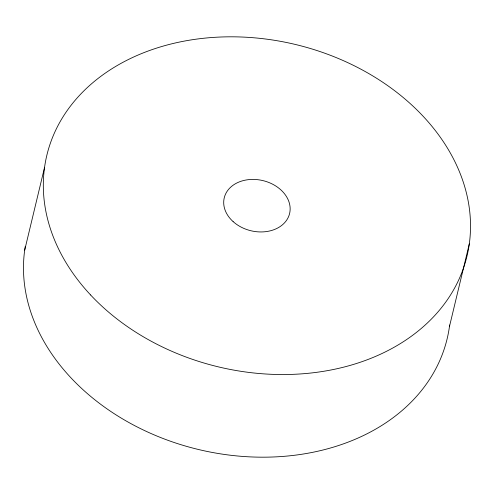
<?xml version="1.0" encoding="UTF-8"?>
<svg xmlns="http://www.w3.org/2000/svg" width="494" height="494" viewBox="0 0 494 494"><rect width="100%" height="100%" fill="white"/><g stroke="black" fill="none" stroke-linecap="round" stroke-linejoin="round"><path stroke-width="0.74" d="M24.7 250.112L44.54 167.472M449.46 326.528L469.3 243.888M449.657 325.033A216.039 165.737 13.5 0 1 212.797 452.541A216.039 165.737 13.5 0 1 25.274 246.383M90.6 294.967A216.039 165.737 13.5 0 0 456.153 285.155A216.039 165.737 13.5 0 0 224.004 36.908A216.039 165.737 13.5 0 0 90.6 294.967M233.125 221.602A33.604 25.781 13.5 0 0 288.904 215.804A33.604 25.781 13.5 0 0 248.729 179.625A33.604 25.781 13.5 0 0 233.125 221.602"/></g></svg>
